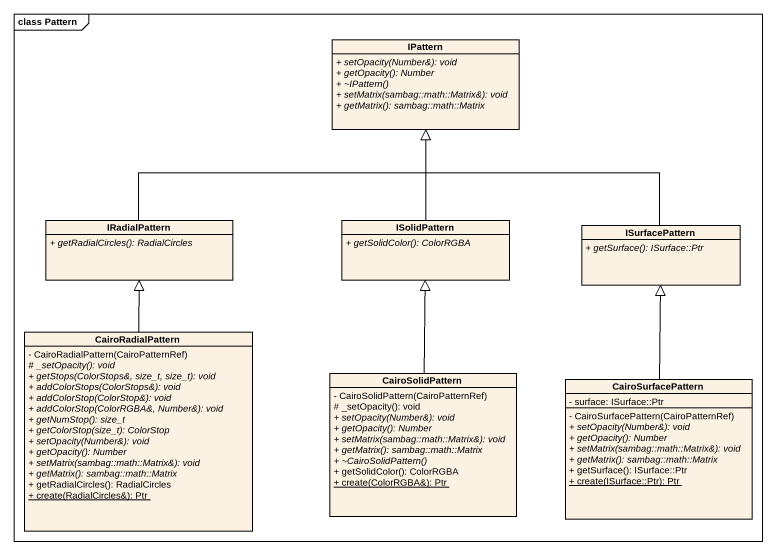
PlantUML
@startuml
mainframe class Pattern
hide circle
hide empty members
skinparam classAttributeIconSize 0
class IPattern {
  {abstract} + setOpacity(Number&): void
  {abstract} + getOpacity(): Number
  {abstract} + ~IPattern()
  {abstract} + setMatrix(sambag::math::Matrix&): void
  {abstract} + getMatrix(): sambag::math::Matrix
}
class IRadialPattern {
  {abstract} + getRadialCircles(): RadialCircles
}
class ISolidPattern {
  {abstract} + getSolidColor(): ColorRGBA
}
class ISurfacePattern {
  {abstract} + getSurface(): ISurface::Ptr
}
class CairoRadialPattern {
  - CairoRadialPattern(CairoPatternRef)
  {abstract} # _setOpacity(): void
  {abstract} + getStops(ColorStops&, size_t, size_t): void
  {abstract} + addColorStops(ColorStops&): void
  {abstract} + addColorStop(ColorStop&): void
  {abstract} + addColorStop(ColorRGBA&, Number&): void
  {abstract} + getNumStop(): size_t
  {abstract} + getColorStop(size_t): ColorStop
  {abstract} + setOpacity(Number&): void
  {abstract} + getOpacity(): Number
  {abstract} + setMatrix(sambag::math::Matrix&): void
  {abstract} + getMatrix(): sambag::math::Matrix
  + getRadialCircles(): RadialCircles
  {static} + create(RadialCircles&): Ptr
}
class CairoSolidPattern {
  - CairoSolidPattern(CairoPatternRef)
  # _setOpacity(): void
  {abstract} + setOpacity(Number&): void
  {abstract} + getOpacity(): Number
  {abstract} + setMatrix(sambag::math::Matrix&): void
  {abstract} + getMatrix(): sambag::math::Matrix
  {abstract} + ~CairoSolidPattern()
  + getSolidColor(): ColorRGBA
  {static} + create(ColorRGBA&): Ptr
}
class CairoSurfacePattern {
  - surface: ISurface::Ptr
  - CairoSurfacePattern(CairoPatternRef)
  {abstract} + setOpacity(Number&): void
  {abstract} + getOpacity(): Number
  {abstract} + setMatrix(sambag::math::Matrix&): void
  {abstract} + getMatrix(): sambag::math::Matrix
  + getSurface(): ISurface::Ptr
  {static} + create(ISurface::Ptr): Ptr
}
IRadialPattern -right-|> IPattern
ISolidPattern -up-|> IPattern
ISurfacePattern -up-|> IPattern
CairoRadialPattern -up-|> IRadialPattern
CairoSolidPattern -up-|> ISolidPattern
CairoSurfacePattern -up-|> ISurfacePattern
@enduml
